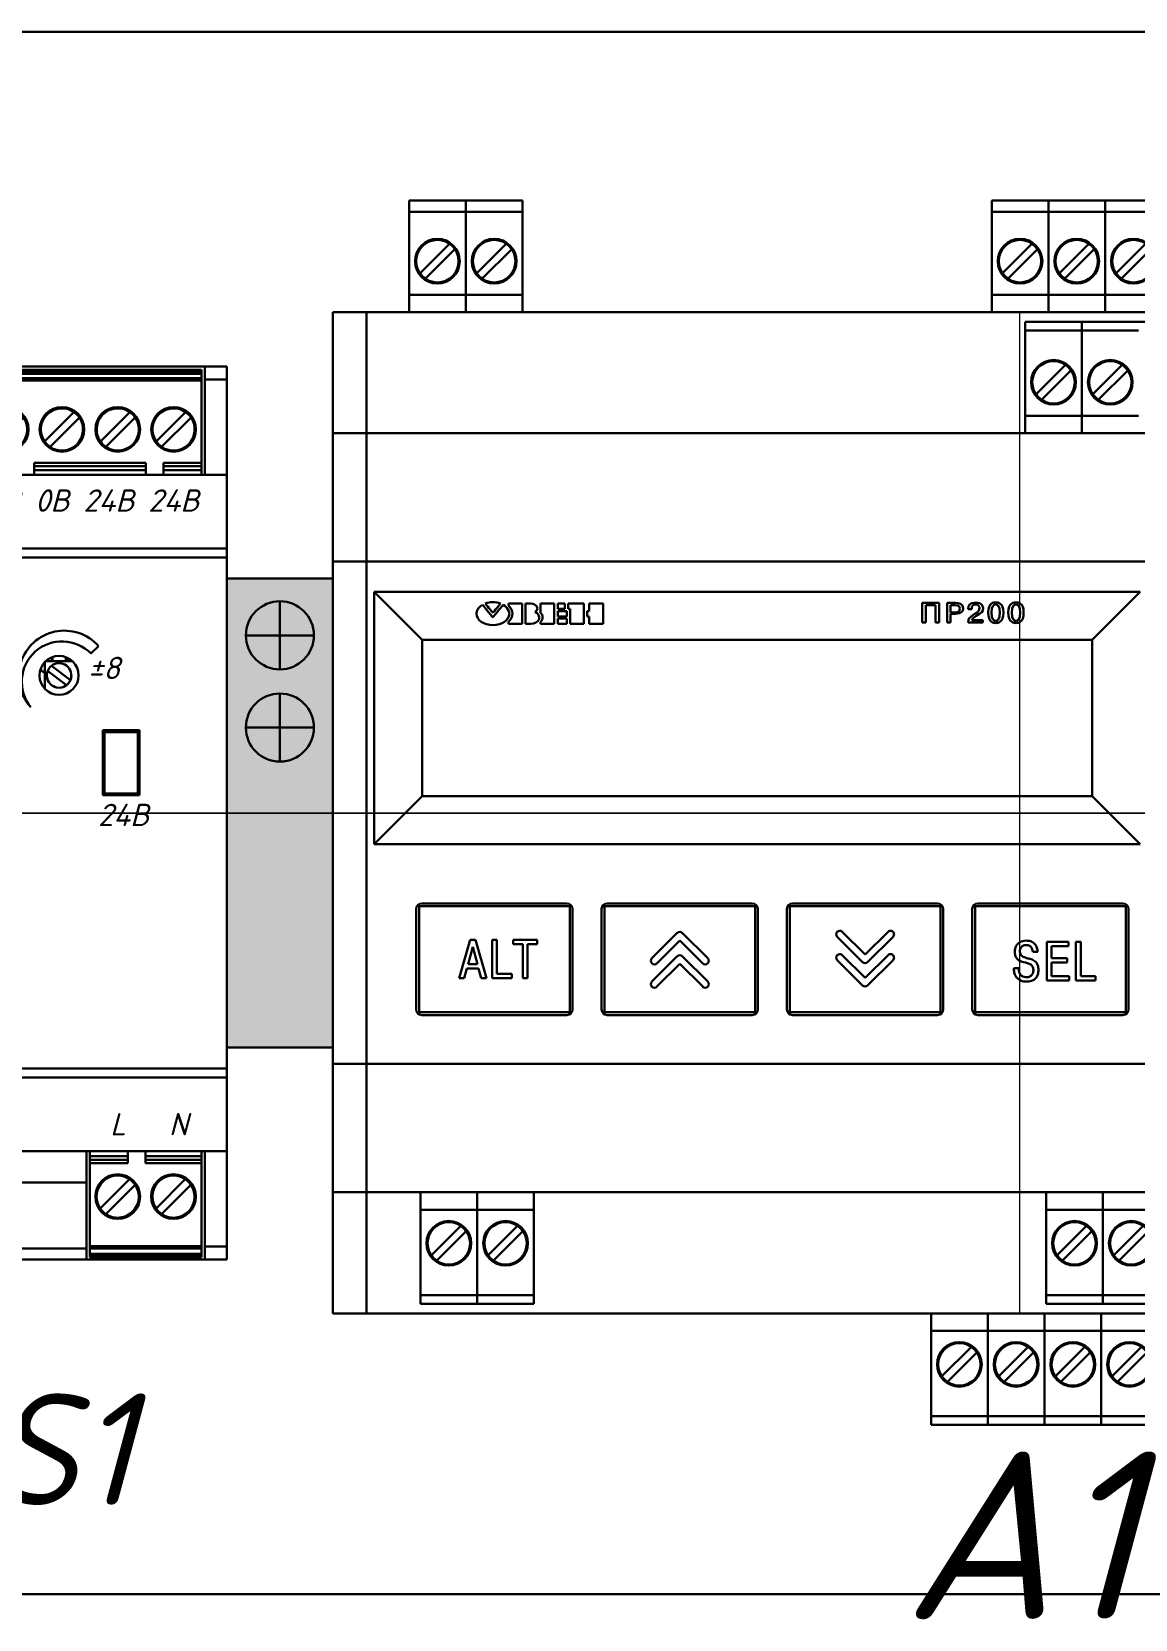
# Model space of a CAD drawing. Header units: millimetres. Extents: x 0 to 53000, y -591 to 24400.
# Drawn here: x 15174 to 15272.8, y 2779.6 to 2921.8 of the extents above; entities that cross this region are included whole.
import ezdxf
from ezdxf.enums import TextEntityAlignment as Align

# ---------------------------------------------------------------- set-up
doc = ezdxf.new("R2010")
doc.units = ezdxf.units.MM
doc.layers.add('КК перф 40х60', color=6, linetype='Continuous', lineweight=30)
doc.layers.add('Основная', color=7, linetype='Continuous', lineweight=30)
doc.layers.add('Привязки', color=2, linetype='Continuous', lineweight=0, plot=False, transparency=0.8)
doc.styles.add('текст', font='isocpeui.ttf')

# ---------------------------------------------------------------- blocks, each defined once
blk = doc.blocks.new('БП60А')
at = {"layer": 'Основная', "linetype": 'Continuous', "lineweight": 30}
for p, q in [((12.42, 40), (0, 40)), ((0, 40), (0, 39.33)), ((12.42, 39.01), (12.42, 40)), ((12.42, 40), (33.02, 40)), ((33.02, 40), (35, 40)), ((33.02, 38.84), (33.02, 40)), ((35, 40), (35, 38.84)), ((0, 39.33), (1.8, 39.01)), ((0, 32.35), (0, 39.33)), ((1.8, 39.01), (12.42, 39.01)), ((1.8, 39.01), (1.8, 33.1)), ((12.42, 39.01), (12.42, 33.1)), ((12.73, 39.7), (12.73, 39.5)), ((12.73, 39.7), (32.73, 39.7)), ((12.73, 39.5), (12.73, 39.35)), ((12.73, 39.5), (32.73, 39.5)), ((12.73, 39.35), (12.73, 38.97)), ((32.73, 39.35), (12.73, 39.35)), ((12.73, 38.95), (12.73, 38.97)), ((32.73, 38.97), (12.73, 38.97)), ((12.73, 38.95), (12.73, 38.75)), ((32.73, 38.95), (12.73, 38.95)), ((12.73, 38.75), (12.73, 31.37)), ((12.73, 38.75), (32.73, 38.75)), ((32.73, 39.5), (32.73, 39.7)), ((32.73, 39.35), (32.73, 39.5)), ((32.73, 39.35), (32.73, 38.97)), ((32.73, 38.97), (32.73, 38.95)), ((32.73, 38.75), (32.73, 38.95)), ((32.73, 38.75), (32.73, 31.37)), ((33.02, 38.84), (33.02, 30.3)), ((35, 38.84), (33.02, 38.84)), ((35, 38.84), (35, 30.3)), ((13.67, 33.3), (16.3, 35.93)), ((13.67, 33.3), (16.3, 35.93)), ((16.3, 35.93), (16.3, 35.93)), ((18.67, 33.3), (21.3, 35.93)), ((18.67, 33.3), (21.3, 35.93)), ((21.3, 35.93), (21.3, 35.93)), ((23.67, 33.3), (26.3, 35.93)), ((23.67, 33.3), (26.3, 35.93)), ((26.3, 35.93), (26.3, 35.93)), ((31.3, 35.93), (28.67, 33.3)), ((31.3, 35.93), (28.67, 33.3)), ((31.3, 35.93), (31.3, 35.93)), ((32.73, 36.87), (32.73, 36.87)), ((32.73, 36.57), (32.73, 36.57)), ((16.79, 35.44), (14.16, 32.81)), ((21.79, 35.44), (19.16, 32.81)), ((26.79, 35.44), (24.16, 32.81)), ((29.16, 32.81), (31.79, 35.44)), ((32.73, 34.32), (32.73, 34.32)), ((0, 32.35), (1.8, 33.1)), ((1.8, 33.1), (1.8, 30.3)), ((12.42, 33.1), (1.8, 33.1)), ((12.42, 33.1), (12.42, 30.3)), ((32.73, 33.05), (32.73, 33.05)), ((32.73, 32.88), (32.73, 32.88)), ((0, 29.55), (0, 32.35)), ((16.13, 31.37), (12.73, 31.37)), ((12.73, 31.37), (12.73, 31.08)), ((16.13, 30.3), (16.13, 31.37)), ((17.73, 31.37), (17.73, 30.3)), ((27.73, 31.37), (17.73, 31.37)), ((27.73, 30.3), (27.73, 31.37)), ((29.33, 31.37), (29.33, 30.3)), ((32.73, 31.37), (29.33, 31.37)), ((32.73, 32.58), (32.73, 32.58)), ((32.73, 32.3), (32.73, 32.3)), ((32.73, 31.89), (32.73, 31.89)), ((32.73, 31.41), (32.73, 31.41)), ((32.73, 31.08), (32.73, 31.37)), ((0, 29.55), (1.8, 30.3)), ((1.8, 30.3), (1.8, -30.3)), ((12.42, 30.3), (1.8, 30.3)), ((35, 30.3), (12.42, 30.3)), ((12.73, 31.08), (12.73, 30.73)), ((16.13, 31.08), (12.73, 31.08)), ((12.73, 30.73), (12.73, 30.3)), ((12.73, 30.73), (16.13, 30.73)), ((17.73, 31.08), (27.73, 31.08)), ((17.73, 30.73), (27.73, 30.73)), ((32.73, 31.08), (29.33, 31.08)), ((29.33, 30.73), (32.73, 30.73)), ((32.73, 31.08), (32.73, 30.73)), ((32.73, 30.3), (32.73, 30.73)), ((35, 30.3), (35, 23.7)), ((0, -29.55), (0, 29.55)), ((35, 23.7), (2, 23.7)), ((2, 22.9), (2, 23.7)), ((2, 22.9), (35, 22.9)), ((35, 23.7), (35, 22.9)), ((35, 22.9), (35, -22.9)), ((18.7, 13.53), (18.7, 11.13)), ((21.17, 13.6), (18.77, 13.6)), ((20.99, 11.91), (19.29, 13.19)), ((20.57, 13.89), (20.62, 13.89)), ((20.63, 13.93), (20.66, 13.6)), ((18.87, 12.33), (18.87, 12.33)), ((18.95, 12.75), (20.65, 11.47)), ((23.89, 7.41), (23.89, 1.61)), ((27.19, 7.41), (23.89, 7.41)), ((23.89, 7.25), (24, 7.25)), ((24, 1.76), (24, 7.25)), ((24, 7.25), (24.04, 7.25)), ((27.04, 7.25), (24.04, 7.25)), ((24.04, 7.25), (24.04, 1.76)), ((24.04, 7.25), (24.04, 1.76)), ((24.48, 7.41), (24.61, 7.25)), ((26.53, 7.32), (25.38, 7.32)), ((25.38, 7.25), (25.38, 7.32)), ((26.03, 7.41), (26.03, 7.32)), ((26.53, 7.25), (26.53, 7.32)), ((27.04, 7.25), (27.04, 7.41)), ((27.04, 7.25), (27.04, 1.76)), ((27.04, 1.76), (27.04, 7.25)), ((27.04, 7.25), (27.04, 7.25)), ((27.19, 7.41), (27.19, 1.61)), ((23.89, 1.76), (24, 1.76)), ((27.19, 1.61), (23.89, 1.61)), ((24.04, 1.76), (24, 1.76)), ((27.04, 1.76), (24.04, 1.76)), ((24.04, 1.76), (24.04, 1.76)), ((24.69, 1.65), (24.68, 1.61)), ((25.12, 1.61), (25.14, 1.76)), ((26.03, 1.76), (26.03, 1.61)), ((26.05, 1.76), (27.04, 1.76)), ((26.65, 1.61), (26.65, 1.76)), ((26.88, 1.76), (26.88, 1.61)), ((27.04, 1.76), (27.04, 1.76)), ((27.04, 1.61), (27.04, 1.76)), ((2, -22.9), (35, -22.9)), ((2, -22.9), (2, -23.7)), ((35, -23.7), (2, -23.7)), ((35, -23.7), (35, -22.9)), ((35, -23.7), (35, -30.3)), ((0, -29.55), (1.8, -30.3)), ((0, -32.35), (0, -29.55)), ((22.42, -30.3), (1.8, -30.3)), ((1.8, -30.3), (1.8, -33.1)), ((35, -30.3), (22.42, -30.3)), ((22.42, -30.3), (22.42, -33.1)), ((22.72, -30.3), (22.72, -30.77)), ((22.72, -30.3), (22.72, -30.73)), ((22.72, -31.08), (22.72, -30.73)), ((26.12, -30.73), (22.72, -30.73)), ((22.72, -34.56), (22.72, -30.77)), ((22.72, -31.08), (22.72, -31.37)), ((26.12, -31.08), (22.72, -31.08)), ((26.12, -31.37), (26.12, -30.3)), ((26.12, -30.73), (26.12, -30.3)), ((26.12, -30.73), (26.12, -31.08)), ((26.12, -31.08), (26.12, -31.37)), ((27.72, -30.3), (27.72, -31.37)), ((32.72, -30.73), (27.72, -30.73)), ((27.72, -31.08), (32.72, -31.08)), ((32.72, -30.73), (32.72, -30.3)), ((32.72, -31.08), (32.72, -30.73)), ((32.72, -31.37), (32.72, -31.08)), ((33.02, -38.84), (33.02, -30.3)), ((35, -30.3), (35, -38.84)), ((0, -32.35), (1.8, -33.1)), ((0, -39.33), (0, -32.35)), ((22.72, -38.8), (22.72, -31.37)), ((22.72, -31.37), (26.12, -31.37)), ((27.72, -31.37), (32.72, -31.37)), ((32.72, -38.8), (32.72, -31.37)), ((22.42, -33.1), (1.8, -33.1)), ((1.8, -33.1), (1.8, -39.01)), ((22.42, -33.1), (22.42, -39.01)), ((22.72, -34.38), (22.72, -34.1)), ((22.72, -34.1), (22.72, -34.38)), ((26.28, -32.81), (23.66, -35.44)), ((23.88, -33.03), (23.88, -33.03)), ((24.15, -35.93), (26.78, -33.3)), ((28.66, -35.44), (31.28, -32.81)), ((31.78, -33.3), (29.15, -35.93)), ((22.72, -34.56), (22.72, -34.38)), ((22.72, -34.38), (22.72, -37.82)), ((24.15, -35.93), (24.15, -35.93)), ((22.72, -39.8), (22.72, -37.67)), ((22.72, -37.82), (22.72, -37.67)), ((22.72, -38.1), (22.72, -37.82)), ((22.72, -37.82), (22.72, -38.1)), ((1.8, -39.01), (0, -39.33)), ((0, -40), (0, -39.33)), ((1.8, -39.01), (22.42, -39.01)), ((22.42, -39.01), (22.42, -40)), ((22.72, -38.68), (22.72, -39.02)), ((22.72, -38.68), (22.72, -39.5)), ((32.72, -38.8), (22.72, -38.8)), ((22.72, -39), (22.72, -38.8)), ((22.72, -39.02), (22.72, -39)), ((22.72, -39), (32.72, -39)), ((32.72, -39.02), (22.72, -39.02)), ((22.72, -39.6), (22.72, -39.5)), ((22.72, -39.5), (32.72, -39.5)), ((22.72, -39.8), (22.72, -39.6)), ((32.72, -39.6), (22.72, -39.6)), ((22.72, -39.8), (22.72, -39.8)), ((32.72, -39.8), (22.72, -39.8)), ((22.72, -39.8), (32.72, -39.8)), ((23.66, -39.8), (27.2, -39.8)), ((23.66, -39.8), (23.66, -39.8)), ((27.2, -39.8), (23.66, -39.8)), ((27.2, -39.8), (27.2, -39.8)), ((28.23, -39.8), (31.78, -39.8)), ((28.23, -39.8), (28.23, -39.8)), ((31.78, -39.8), (28.23, -39.8)), ((31.78, -39.8), (31.78, -39.8)), ((32.72, -39), (32.72, -38.8)), ((32.72, -39), (32.72, -39.02)), ((32.72, -39.5), (32.72, -39.02)), ((32.72, -39.5), (32.72, -39.6)), ((32.72, -39.8), (32.72, -39.6)), ((32.72, -39.8), (32.72, -39.8)), ((35, -38.84), (33.02, -38.84)), ((33.02, -38.84), (33.02, -40)), ((35, -40), (35, -38.84)), ((22.42, -40), (0, -40)), ((22.42, -40), (33.02, -40)), ((33.02, -40), (35, -40))]:
    blk.add_line(p, q, dxfattribs=at)
at = {"layer": 'Основная'}
blk.add_line((22.83, 14.28), (23.5, 14.96), dxfattribs=at)
at = {"layer": 'Основная', "linetype": 'Continuous', "lineweight": 30, "flags": 128}
blk.add_lwpolyline([(25.11, 1.61), (25.14, 1.74), (25.14, 1.75)], dxfattribs=at)
at = {"layer": 'Основная', "linetype": 'Continuous', "lineweight": 30}
for centre, radius in [((15.23, 34.37), 2), ((20.23, 34.37), 2), ((25.23, 34.37), 2), ((30.23, 34.37), 2), ((19.97, 12.33), 1.75), ((25.22, -34.37), 2), ((30.22, -34.37), 2)]:
    blk.add_circle(centre, radius, dxfattribs=at)
for centre, radius, start, end in [((15.23, 34.37), 1.89, 55.6635, 214.3365), ((15.23, 34.37), 1.89, 34.3365, 55.6635), ((20.23, 34.37), 1.89, 55.6635, 214.3365), ((20.23, 34.37), 1.89, 34.3365, 55.6635), ((25.23, 34.37), 1.89, 55.6635, 214.3365), ((25.23, 34.37), 1.89, 34.3365, 55.6635), ((30.23, 34.37), 1.89, 55.6635, 214.3365), ((30.23, 34.37), 1.89, 34.3365, 55.6635), ((15.23, 34.37), 1.89, 235.6635, 34.3365), ((20.23, 34.37), 1.89, 235.6635, 34.3365), ((25.23, 34.37), 1.89, 235.6635, 34.3365), ((30.23, 34.37), 1.89, 235.6635, 34.3365), ((15.23, 34.37), 1.89, 214.3365, 235.6635), ((20.23, 34.37), 1.89, 214.3365, 235.6635), ((25.23, 34.37), 1.89, 214.3365, 235.6635), ((30.23, 34.37), 1.89, 214.3365, 235.6635), ((19.97, 12.33), 1.1, 128.2533, 157.7467), ((19.97, 12.33), 1.1, 337.7467, 128.2533), ((19.97, 12.33), 1.1, 157.7467, 308.2533), ((19.97, 12.33), 1.1, 180, 360), ((19.97, 12.33), 1.1, 308.2533, 337.7467), ((24.51, 7.33), 0.37, 346.2041, 11.9868), ((26.53, 7.12), 0.2, 38.3614, 90), ((25.22, -34.37), 1.89, 55.6635, 214.3365), ((25.22, -34.37), 2, 315, 135), ((30.22, -34.37), 1.89, 55.6635, 214.3365), ((30.22, -34.37), 2, 315, 135), ((25.22, -34.37), 1.89, 135, 180), ((25.22, -34.37), 1.89, 235.6635, 34.3365), ((25.22, -34.37), 1.89, 34.3365, 55.6635), ((30.22, -34.37), 1.89, 135, 180), ((30.22, -34.37), 1.89, 235.6635, 34.3365), ((30.22, -34.37), 1.89, 34.3365, 55.6635), ((25.22, -34.37), 1.89, 180, 315), ((25.22, -34.37), 1.89, 214.3365, 235.6635), ((30.22, -34.37), 1.89, 180, 315), ((30.22, -34.37), 1.89, 214.3365, 235.6635)]:
    blk.add_arc(centre, radius, start, end, dxfattribs=at)
at = {"layer": 'Основная'}
for centre, radius, start, end in [((20.44, 12.26), 4.08, 41.3995, 222.9168), ((20.24, 11.77), 3.61, 44.1065, 219.4575)]:
    blk.add_arc(centre, radius, start, end, dxfattribs=at)
at = {"layer": 'Основная', "linetype": 'Continuous', "lineweight": 30}
for points, knots in [([(18.32, 12.9), (18.33, 12.87), (18.36, 12.82), (18.44, 12.73), (18.55, 12.65), (18.63, 12.61), (18.69, 12.6), (18.7, 12.59)], [0, 0, 0, 0, 0.272072, 0.578372, 0.747087, 0.934967, 1, 1, 1, 1]), ([(19.35, 13.6), (19.35, 13.63), (19.34, 13.71), (19.32, 13.85), (19.32, 13.93)], [0, 0, 0, 0, 0.446832, 1, 1, 1, 1]), ([(19.37, 13.94), (19.37, 13.93), (19.38, 13.79), (19.4, 13.69), (19.41, 13.6)], [0, 0, 0, 0, 0.084804, 1, 1, 1, 1]), ([(20.6, 13.62), (20.59, 13.7), (20.58, 13.79), (20.56, 13.95), (20.56, 13.97)], [0, 0, 0, 0, 0.845018, 1, 1, 1, 1]), ([(23.95, 7.19), (23.93, 7.2), (23.91, 7.22), (23.89, 7.23), (23.89, 7.24)], [0, 0, 0, 0, 0.822444, 1, 1, 1, 1]), ([(25.38, 7.32), (25.34, 7.32), (25.22, 7.33), (25.07, 7.36), (25, 7.4), (24.97, 7.41)], [0, 0, 0, 0, 0.27482, 0.755063, 1, 1, 1, 1]), ([(26.05, 1.76), (25.73, 1.76), (25.11, 1.76), (24.38, 1.76), (24.04, 1.76), (23.89, 1.76)], [0, 0, 0, 0, 0.364244, 0.718058, 1, 1, 1, 1]), ([(24.49, 1.61), (24.51, 1.62), (24.56, 1.66), (24.64, 1.68), (24.68, 1.66), (24.69, 1.65)], [0, 0, 0, 0, 0.20952, 0.624981, 1, 1, 1, 1])]:
    blk.add_open_spline(points, degree=3, knots=knots, dxfattribs=at)
at = {"layer": 'Основная', "char_height": 2, "attachment_point": 5, "style": 'текст'}
for s, width, insert in [('0В 0В 24В 24В', 29.635, (23, 28)), ('%%P8', 4.6661, (24, 13)), ('24В', 4.6661, (25.73, -0.17)), ('БП 60А', 13.9114, (9, -20.17)), ('L   N', 13.9114, (28.03, -27.88))]:
    blk.add_mtext_dynamic_manual_height_columns(s, width=width, gutter_width=200, heights=[4.93], dxfattribs=dict(at, insert=insert))
at = {"layer": 'Основная', "style": 'текст'}
blk.add_attdef('№', text='', height=20, dxfattribs=at).set_placement((16, -52), align=Align.MIDDLE_CENTER)
blk = doc.blocks.new('ПР200')
for p, q in [((6.83, 53.85), (6.83, 54.85)), ((6.83, 54.85), (11.9, 54.85)), ((11.9, 53.85), (11.9, 54.85)), ((11.9, 54.85), (16.98, 54.85)), ((16.98, 53.85), (16.98, 54.85)), ((59, 46.42), (59, 54.85)), ((59, 54.85), (109.8, 54.85)), ((64.08, 46.42), (64.08, 54.85)), ((69.16, 46.42), (69.16, 54.85)), ((6.83, 53.85), (11.9, 53.85)), ((6.83, 46.42), (6.83, 53.85)), ((11.9, 53.85), (16.98, 53.85)), ((11.9, 46.42), (11.9, 53.85)), ((16.98, 46.42), (16.98, 53.85)), ((59, 53.85), (109.8, 53.85)), ((10.43, 50.98), (7.8, 48.35)), ((8.3, 47.86), (10.93, 50.49)), ((15.51, 50.98), (12.88, 48.35)), ((13.38, 47.86), (16.01, 50.49)), ((62.61, 50.98), (59.98, 48.35)), ((60.47, 47.86), (63.1, 50.49)), ((67.69, 50.98), (65.06, 48.35)), ((65.55, 47.86), (68.18, 50.49)), ((72.77, 50.98), (70.14, 48.35)), ((70.63, 47.86), (73.26, 50.49)), ((6.83, 46.42), (11.9, 46.42)), ((6.83, 44.85), (6.83, 46.42)), ((11.9, 46.42), (16.98, 46.42)), ((11.9, 44.85), (11.9, 46.42)), ((16.98, 44.85), (16.98, 46.42)), ((59, 46.42), (64.08, 46.42)), ((59, 44.85), (59, 46.42)), ((64.08, 46.42), (69.16, 46.42)), ((64.08, 44.85), (64.08, 46.42)), ((69.16, 44.85), (69.16, 46.42)), ((69.16, 46.42), (74.24, 46.42)), ((0, 44.85), (3, 44.85)), ((0, 34), (0, 44.85)), ((3, 44.85), (3, 34)), ((120, 44.85), (3, 44.85)), ((62, 43), (62, 44)), ((62, 44), (92.48, 44)), ((62, 43.2), (62, 43.22)), ((62, 43.2), (67.08, 43.2)), ((62, 35.57), (62, 43)), ((67.08, 35.57), (67.08, 44)), ((67.08, 43.2), (67.08, 43.22)), ((67.08, 43.2), (72.16, 43.2)), ((67.08, 43), (67.08, 43.2)), ((65.61, 40.13), (62.98, 37.5)), ((70.69, 40.13), (68.06, 37.5)), ((63.47, 37.01), (66.1, 39.64)), ((68.55, 37.01), (71.18, 39.64)), ((62, 35.57), (67.08, 35.57)), ((62, 34.97), (62, 35.57)), ((67.08, 35.57), (72.16, 35.57)), ((67.08, 34.97), (67.08, 35.57)), ((62, 34.6), (62, 34.97)), ((62, 34), (62, 34.6)), ((67.08, 34.6), (67.08, 34.97)), ((67.08, 34), (67.08, 34.6)), ((0, 34), (3, 34)), ((0, 22.5), (0, 34)), ((3, 34), (3, 22.5)), ((120, 34), (3, 34)), ((0, -22.5), (0, 22.5)), ((0, 22.5), (3, 22.5)), ((3, 22.5), (3, -22.5)), ((109, 22.5), (3, 22.5)), ((72.3, 19.8), (3.7, 19.8)), ((3.7, 19.8), (3.7, -2.8)), ((8, 15.5), (3.7, 19.8)), ((16.96, 18.75), (15.72, 18.75)), ((15.72, 18.75), (15.72, 18.58)), ((16.96, 16.93), (16.96, 18.75)), ((17.72, 18.75), (17.26, 18.75)), ((17.26, 18.75), (17.26, 16.93)), ((19.82, 18.75), (18.6, 18.75)), ((18.6, 18.75), (18.6, 17.91)), ((19.82, 16.93), (19.82, 18.75)), ((20.78, 18.75), (20.14, 18.75)), ((20.14, 18.75), (20.14, 18.28)), ((20.78, 18.28), (20.78, 18.75)), ((22.48, 18.75), (21.08, 18.75)), ((21.08, 18.75), (21.08, 18.28)), ((22.48, 16.93), (22.48, 18.75)), ((24.2, 18.75), (22.96, 18.75)), ((22.96, 18.75), (22.96, 18.07)), ((24.2, 16.93), (24.2, 18.75)), ((54.29, 18.8), (52.77, 18.8)), ((52.77, 18.8), (52.77, 17.06)), ((53.09, 17.06), (53.09, 18.6)), ((53.09, 18.6), (53.98, 18.6)), ((53.98, 18.6), (53.98, 17.06)), ((54.29, 17.06), (54.29, 18.8)), ((55.76, 18.8), (55, 18.8)), ((55, 18.8), (55, 17.06)), ((55.71, 18.6), (55.31, 18.6)), ((55.31, 18.6), (55.31, 17.95)), ((68, 15.5), (72.3, 19.8)), ((14.36, 17.57), (14.32, 17.51)), ((15.72, 17.1), (15.72, 16.93)), ((15.8, 17.85), (15.8, 17.86)), ((18.11, 17.99), (18.14, 18.02)), ((18.14, 17.97), (18.11, 17.99)), ((18.6, 17.09), (18.6, 16.93)), ((20.14, 18.28), (20.78, 18.28)), ((20.95, 18.07), (20.14, 18.07)), ((20.14, 18.07), (20.14, 17.6)), ((20.14, 17.6), (20.95, 17.6)), ((20.95, 17.4), (20.14, 17.4)), ((20.14, 17.4), (20.14, 16.93)), ((20.95, 17.6), (20.95, 18.07)), ((20.95, 16.93), (20.95, 17.4)), ((21.08, 18.28), (21.26, 18.28)), ((21.26, 18.28), (21.26, 16.93)), ((22.96, 18.07), (22.78, 18.07)), ((22.78, 18.07), (22.78, 17.6)), ((22.78, 17.6), (22.96, 17.6)), ((22.96, 17.6), (22.96, 16.93)), ((55.31, 17.95), (55.71, 17.95)), ((55.31, 17.82), (55.74, 17.82)), ((55.31, 17.82), (55.31, 17.75)), ((55.31, 17.06), (55.31, 17.75)), ((56.9, 18.3), (56.9, 18.25)), ((56.9, 18.25), (57.21, 18.25)), ((57.21, 18.25), (57.21, 18.32)), ((58.22, 17.25), (57.23, 17.25)), ((58.22, 17.06), (58.22, 17.25)), ((58.99, 18), (58.99, 17.93)), ((59.74, 18), (59.74, 17.93)), ((60.8, 18), (60.8, 17.93)), ((61.55, 18), (61.55, 17.93)), ((15.72, 16.93), (16.96, 16.93)), ((17.26, 16.93), (17.72, 16.93)), ((18.6, 16.93), (19.82, 16.93)), ((20.14, 16.93), (20.95, 16.93)), ((21.26, 16.93), (22.48, 16.93)), ((22.96, 16.93), (24.2, 16.93)), ((52.77, 17.06), (53.09, 17.06)), ((53.98, 17.06), (54.29, 17.06)), ((55, 17.06), (55.31, 17.06)), ((56.89, 17.06), (58.22, 17.06)), ((8, 15.5), (8, 1.5)), ((68, 15.5), (8, 15.5)), ((68, 1.5), (68, 15.5)), ((8, 1.5), (3.7, -2.8)), ((8, 1.5), (68, 1.5)), ((68, 1.5), (72.3, -2.8)), ((3.7, -2.8), (72.3, -2.8)), ((7.71, -17.87), (7.71, -8.37)), ((21.21, -8.37), (7.71, -8.37)), ((20.96, -8.12), (7.96, -8.12)), ((21.21, -8.37), (21.21, -17.87)), ((24.31, -17.87), (24.31, -8.37)), ((37.81, -8.37), (24.31, -8.37)), ((37.56, -8.12), (24.56, -8.12)), ((37.81, -8.37), (37.81, -17.87)), ((54.41, -8.37), (40.91, -8.37)), ((40.91, -17.87), (40.91, -8.37)), ((54.16, -8.12), (41.16, -8.12)), ((54.41, -8.37), (54.41, -17.87)), ((71.01, -8.37), (57.51, -8.37)), ((57.51, -17.87), (57.51, -8.37)), ((70.76, -8.12), (57.76, -8.12)), ((71.01, -8.37), (71.01, -17.87)), ((7.46, -8.62), (7.46, -17.62)), ((21.46, -17.62), (21.46, -8.62)), ((24.06, -8.62), (24.06, -17.62)), ((38.06, -17.62), (38.06, -8.62)), ((40.66, -8.62), (40.66, -17.62)), ((54.66, -17.62), (54.66, -8.62)), ((57.26, -8.62), (57.26, -17.62)), ((71.26, -17.62), (71.26, -8.62)), ((12.29, -11.37), (11.3, -14.83)), ((12.76, -11.37), (12.29, -11.37)), ((13.75, -14.83), (12.76, -11.37)), ((14.69, -11.37), (14.25, -11.37)), ((14.25, -11.37), (14.25, -14.83)), ((14.69, -14.44), (14.69, -11.37)), ((18.29, -11.37), (16.15, -11.37)), ((16.15, -11.37), (16.15, -11.76)), ((18.29, -11.76), (18.29, -11.37)), ((30.83, -10.77), (28.56, -13.04)), ((33.57, -13.04), (31.29, -10.77)), ((45.17, -11.11), (47.43, -13.38)), ((47.66, -12.7), (45.62, -10.66)), ((49.72, -10.66), (47.66, -12.7)), ((47.89, -13.38), (50.17, -11.11)), ((12.52, -12), (12.1, -13.55)), ((12.94, -13.55), (12.52, -12)), ((16.15, -11.76), (17, -11.76)), ((17, -11.76), (17, -14.83)), ((17.44, -11.76), (18.29, -11.76)), ((17.44, -14.83), (17.44, -11.76)), ((29.01, -13.49), (31.06, -11.45)), ((31.06, -11.45), (33.12, -13.49)), ((47.66, -14.79), (45.62, -12.75)), ((49.72, -12.75), (47.66, -14.79)), ((62.68, -12.46), (63.12, -12.46)), ((65.89, -11.56), (63.93, -11.56)), ((63.93, -11.56), (63.93, -15.02)), ((64.37, -13.04), (64.37, -11.95)), ((64.37, -11.95), (65.89, -11.95)), ((65.89, -11.95), (65.89, -11.56)), ((66.53, -11.56), (66.53, -15.02)), ((66.97, -11.56), (66.53, -11.56)), ((66.97, -14.63), (66.97, -11.56)), ((11.76, -14.83), (12, -13.94)), ((12, -13.94), (13.04, -13.94)), ((12.1, -13.55), (12.94, -13.55)), ((13.04, -13.94), (13.29, -14.83)), ((30.83, -12.86), (28.56, -15.13)), ((29.02, -15.58), (31.06, -13.54)), ((31.06, -13.54), (33.12, -15.58)), ((33.57, -15.13), (31.29, -12.86)), ((45.16, -13.2), (47.43, -15.47)), ((47.89, -15.47), (50.17, -13.2)), ((61.42, -13.92), (60.98, -13.92)), ((65.75, -13.04), (64.37, -13.04)), ((64.37, -14.63), (64.37, -13.43)), ((64.37, -13.43), (65.75, -13.43)), ((65.75, -13.43), (65.75, -13.04)), ((11.3, -14.83), (11.76, -14.83)), ((13.29, -14.83), (13.75, -14.83)), ((14.25, -14.83), (16.02, -14.83)), ((16.02, -14.44), (14.69, -14.44)), ((16.02, -14.83), (16.02, -14.44)), ((17, -14.83), (17.44, -14.83)), ((63.93, -15.02), (65.93, -15.02)), ((65.93, -14.63), (64.37, -14.63)), ((65.93, -15.02), (65.93, -14.63)), ((66.53, -15.02), (68.31, -15.02)), ((68.31, -14.63), (66.97, -14.63)), ((68.31, -15.02), (68.31, -14.63)), ((7.71, -17.87), (21.21, -17.87)), ((7.96, -18.12), (20.96, -18.12)), ((24.31, -17.87), (37.81, -17.87)), ((24.56, -18.12), (37.56, -18.12)), ((40.91, -17.87), (54.41, -17.87)), ((41.16, -18.12), (54.16, -18.12)), ((57.51, -17.87), (71.01, -17.87)), ((57.76, -18.12), (70.76, -18.12)), ((3, -22.5), (0, -22.5)), ((0, -34), (0, -22.5)), ((109, -22.5), (3, -22.5)), ((3, -22.5), (3, -34)), ((3, -34), (0, -34)), ((0, -44.85), (0, -34)), ((120, -34), (3, -34)), ((3, -34), (3, -44.85)), ((7.84, -34), (7.84, -34.6)), ((12.92, -34), (12.92, -34.6)), ((18, -34), (18, -34.6)), ((63.88, -34), (63.88, -34.6)), ((68.96, -34), (68.96, -34.6)), ((7.84, -34.6), (7.84, -34.97)), ((7.84, -34.97), (7.84, -35.57)), ((12.92, -34.6), (12.92, -34.97)), ((12.92, -34.97), (12.92, -35.57)), ((18, -34.6), (18, -34.97)), ((18, -34.97), (18, -35.57)), ((63.88, -34.6), (63.88, -34.97)), ((63.88, -34.97), (63.88, -35.57)), ((68.96, -34.6), (68.96, -34.97)), ((68.96, -34.97), (68.96, -35.57)), ((12.92, -35.57), (7.84, -35.57)), ((7.84, -35.57), (7.84, -43)), ((18, -35.57), (12.92, -35.57)), ((12.92, -35.57), (12.92, -43)), ((18, -35.57), (18, -43)), ((68.96, -35.57), (63.88, -35.57)), ((63.88, -35.57), (63.88, -43)), ((74.04, -35.57), (68.96, -35.57)), ((68.96, -35.57), (68.96, -43)), ((11.45, -37.01), (8.82, -39.64)), ((9.31, -40.13), (11.94, -37.5)), ((16.53, -37.01), (13.9, -39.64)), ((14.39, -40.13), (17.02, -37.5)), ((67.49, -37.01), (64.86, -39.64)), ((65.35, -40.13), (67.98, -37.5)), ((72.57, -37.01), (69.94, -39.64)), ((70.43, -40.13), (73.06, -37.5)), ((7.84, -43), (7.84, -43.2)), ((7.84, -43.2), (7.84, -43.22)), ((12.92, -43.22), (7.84, -43.22)), ((7.84, -43.22), (7.84, -44)), ((12.92, -44), (7.84, -44)), ((12.92, -43), (12.92, -43.2)), ((12.92, -43.2), (12.92, -43.22)), ((18, -43.22), (12.92, -43.22)), ((12.92, -43.22), (12.92, -44)), ((18, -44), (12.92, -44)), ((18, -43), (18, -43.2)), ((18, -43.2), (18, -43.22)), ((18, -43.22), (18, -44)), ((63.88, -43), (63.88, -43.2)), ((68.96, -43.22), (63.88, -43.22)), ((63.88, -43.22), (63.88, -44)), ((84.2, -44), (63.88, -44)), ((68.96, -43), (68.96, -43.2)), ((74.04, -43.22), (68.96, -43.22)), ((68.96, -43.22), (68.96, -44)), ((3, -44.85), (0, -44.85)), ((120, -44.85), (3, -44.85)), ((53.57, -44.85), (53.57, -46.42)), ((58.65, -44.85), (58.65, -46.42)), ((63.73, -44.85), (63.73, -46.42)), ((68.81, -44.85), (68.81, -46.42)), ((58.65, -46.42), (53.57, -46.42)), ((53.57, -46.42), (53.57, -54.85)), ((58.65, -46.42), (58.65, -54.85)), ((63.73, -46.42), (58.65, -46.42)), ((63.73, -46.42), (63.73, -54.85)), ((68.81, -46.42), (63.73, -46.42)), ((68.81, -46.42), (68.81, -54.85)), ((73.89, -46.42), (68.81, -46.42)), ((57.18, -47.86), (54.55, -50.49)), ((55.04, -50.98), (57.67, -48.35)), ((62.26, -47.86), (59.63, -50.49)), ((60.12, -50.98), (62.75, -48.35)), ((67.34, -47.86), (64.71, -50.49)), ((65.2, -50.98), (67.83, -48.35)), ((72.42, -47.86), (69.79, -50.49)), ((70.28, -50.98), (72.91, -48.35)), ((114.53, -54.07), (53.57, -54.07)), ((114.53, -54.85), (53.57, -54.85))]:
    blk.add_line(p, q)
for centre, radius in [((9.36, 49.42), 2), ((9.36, 49.42), 1.9), ((14.44, 49.42), 2), ((14.44, 49.42), 1.9), ((61.54, 49.42), 2), ((61.54, 49.42), 1.9), ((66.62, 49.42), 2), ((66.62, 49.42), 1.9), ((71.7, 49.42), 2), ((71.7, 49.42), 1.9), ((64.54, 38.57), 2), ((64.54, 38.57), 1.9), ((69.62, 38.57), 2), ((69.62, 38.57), 1.9), ((10.38, -38.57), 2), ((10.38, -38.57), 1.9), ((15.46, -38.57), 2), ((15.46, -38.57), 1.9), ((66.42, -38.57), 2), ((66.42, -38.57), 1.9), ((71.5, -38.57), 2), ((71.5, -38.57), 1.9), ((56.11, -49.42), 2), ((56.11, -49.42), 1.9), ((61.19, -49.42), 2), ((61.19, -49.42), 1.9), ((66.27, -49.42), 2), ((66.27, -49.42), 1.9), ((71.35, -49.42), 2), ((71.35, -49.42), 1.9)]:
    blk.add_circle(centre, radius)
for centre, radius, start, end in [((9.36, 49.42), 1.89, 34.3365, 55.6635), ((14.44, 49.42), 1.89, 34.3365, 55.6635), ((61.54, 49.42), 1.89, 34.3365, 55.6635), ((66.62, 49.42), 1.89, 34.3365, 55.6635), ((9.36, 49.42), 1.89, 214.3365, 235.6635), ((14.44, 49.42), 1.89, 214.3365, 235.6635), ((61.54, 49.42), 1.89, 214.3365, 235.6635), ((66.62, 49.42), 1.89, 214.3365, 235.6635), ((71.7, 49.42), 1.89, 214.3365, 235.6635), ((64.54, 38.57), 1.89, 34.3365, 55.6635), ((69.62, 38.57), 1.89, 34.3365, 55.6635), ((64.54, 38.57), 1.89, 214.3365, 235.6635), ((69.62, 38.57), 1.89, 214.3365, 235.6635), ((7.96, -8.62), 0.5, 90, 180), ((20.96, -8.62), 0.5, 0, 90), ((24.56, -8.62), 0.5, 90, 180), ((37.56, -8.62), 0.5, 0, 90), ((41.16, -8.62), 0.5, 90, 180), ((54.16, -8.62), 0.5, 0, 90), ((57.76, -8.62), 0.5, 90, 180), ((70.76, -8.62), 0.5, 0, 90), ((31.06, -11), 0.321, 45.0621, 135.008), ((45.39, -10.89), 0.32, 45.2883, 225.0994), ((49.94, -10.89), 0.32, 314.8062, 134.8062), ((31.06, -13.09), 0.321, 45.0621, 135.008), ((45.39, -12.98), 0.32, 45.2883, 225.0994), ((49.94, -12.98), 0.32, 314.8062, 134.8062), ((28.79, -13.26), 0.32, 134.9006, 314.7117), ((33.34, -13.26), 0.32, 225.1938, 45.1938), ((47.66, -13.15), 0.321, 224.992, 314.9379), ((28.79, -15.36), 0.32, 134.9006, 314.7117), ((33.34, -15.36), 0.32, 225.1938, 45.1938), ((47.66, -15.24), 0.321, 224.992, 314.9379), ((7.96, -17.62), 0.5, 180, 270), ((20.96, -17.62), 0.5, 270, 0), ((24.56, -17.62), 0.5, 180, 270), ((37.56, -17.62), 0.5, 270, 0), ((41.16, -17.62), 0.5, 180, 270), ((54.16, -17.62), 0.5, 270, 0), ((57.76, -17.62), 0.5, 180, 270), ((70.76, -17.62), 0.5, 270, 0), ((10.38, -38.57), 1.89, 34.3365, 55.6635), ((15.46, -38.57), 1.89, 34.3365, 55.6635), ((66.42, -38.57), 1.89, 34.3365, 55.6635), ((10.38, -38.57), 1.89, 214.3365, 235.6635), ((15.46, -38.57), 1.89, 214.3365, 235.6635), ((66.42, -38.57), 1.89, 214.3365, 235.6635), ((71.5, -38.57), 1.89, 214.3365, 235.6635), ((56.11, -49.42), 1.89, 34.3365, 55.6635), ((61.19, -49.42), 1.89, 34.3365, 55.6635), ((66.27, -49.42), 1.89, 34.3365, 55.6635), ((56.11, -49.42), 1.89, 214.3365, 235.6635), ((61.19, -49.42), 1.89, 214.3365, 235.6635), ((66.27, -49.42), 1.89, 214.3365, 235.6635), ((71.35, -49.42), 1.89, 214.3365, 235.6635)]:
    blk.add_arc(centre, radius, start, end)
for points in [[(13.4, 18.63), (13.06, 18.45), (12.86, 18.16), (12.86, 17.85)], [(14.32, 17.51), (13.75, 18.2), (13.45, 18.58), (13.4, 18.63)], [(15, 18.75), (14.56, 18.91), (14.1, 18.91), (13.64, 18.75)], [(13.64, 18.75), (13.69, 18.68), (14.25, 18.02), (14.34, 17.91)], [(14.34, 17.91), (14.41, 18.02), (14.95, 18.68), (15, 18.75)], [(15.26, 18.64), (15.21, 18.6), (14.91, 18.24), (14.36, 17.57)], [(15.8, 17.86), (15.8, 18.25), (15.39, 18.57), (15.26, 18.64)], [(15.72, 18.58), (15.96, 18.33), (16.07, 18.08), (16.07, 17.85)], [(18.25, 18.47), (18.16, 18.63), (17.96, 18.74), (17.72, 18.75)], [(56.14, 18.3), (56.14, 18.51), (56.01, 18.6), (55.71, 18.6)], [(56.46, 18.3), (56.46, 18.76), (56.01, 18.8), (55.76, 18.8)], [(57.57, 18.85), (57.01, 18.85), (56.9, 18.5), (56.9, 18.3)], [(57.21, 18.32), (57.21, 18.49), (57.31, 18.66), (57.56, 18.66)], [(57.56, 18.66), (57.88, 18.66), (57.91, 18.41), (57.91, 18.32)], [(58.23, 18.33), (58.23, 18.46), (58.19, 18.85), (57.57, 18.85)], [(59.37, 18.85), (59.2, 18.85), (58.68, 18.83), (58.68, 17.93)], [(59.37, 18.67), (59.19, 18.67), (58.99, 18.53), (58.99, 17.93)], [(60.05, 17.93), (60.05, 18.83), (59.53, 18.85), (59.37, 18.85)], [(59.74, 17.93), (59.74, 18.53), (59.55, 18.67), (59.37, 18.67)], [(61.18, 18.85), (61.01, 18.85), (60.49, 18.83), (60.49, 17.93)], [(61.18, 18.67), (61, 18.67), (60.8, 18.53), (60.8, 17.93)], [(61.86, 17.93), (61.86, 18.83), (61.35, 18.85), (61.18, 18.85)], [(61.55, 17.93), (61.55, 18.53), (61.36, 18.67), (61.18, 18.67)], [(12.86, 17.85), (12.86, 17.26), (13.51, 16.82), (14.34, 16.82)], [(14.34, 16.82), (15.15, 16.82), (15.76, 17.23), (15.8, 17.85)], [(16.07, 17.85), (16.07, 17.6), (15.96, 17.35), (15.72, 17.1)], [(17.72, 16.93), (18.07, 16.95), (18.35, 17.1), (18.46, 17.34)], [(18.14, 18.02), (18.25, 18.11), (18.31, 18.2), (18.31, 18.3)], [(18.47, 17.51), (18.47, 17.68), (18.36, 17.85), (18.14, 17.97)], [(18.31, 18.3), (18.31, 18.37), (18.29, 18.42), (18.25, 18.47)], [(18.46, 17.34), (18.47, 17.39), (18.47, 17.44), (18.47, 17.51)], [(18.6, 17.91), (18.72, 17.8), (18.77, 17.65), (18.77, 17.52)], [(18.77, 17.52), (18.77, 17.38), (18.72, 17.23), (18.6, 17.09)], [(55.71, 17.95), (56.04, 17.95), (56.14, 18.08), (56.14, 18.3)], [(55.74, 17.82), (56.43, 17.82), (56.46, 18.2), (56.46, 18.37)], [(57.3, 17.7), (57.03, 17.51), (56.9, 17.39), (56.89, 17.06)], [(57.23, 17.25), (57.28, 17.42), (57.43, 17.53), (57.62, 17.63)], [(57.91, 18.32), (57.91, 18.01), (57.63, 17.92), (57.3, 17.7)], [(57.62, 17.63), (58.1, 17.92), (58.23, 18.02), (58.23, 18.33)], [(58.68, 17.93), (58.68, 17.03), (59.2, 17), (59.37, 17)], [(58.99, 17.93), (58.99, 17.33), (59.19, 17.19), (59.37, 17.19)], [(59.37, 17), (59.53, 17), (60.05, 17.03), (60.05, 17.93)], [(59.37, 17.19), (59.55, 17.19), (59.74, 17.33), (59.74, 17.93)], [(60.49, 17.93), (60.49, 17.03), (61.01, 17), (61.18, 17)], [(60.8, 17.93), (60.8, 17.33), (61, 17.19), (61.18, 17.19)], [(61.18, 17), (61.35, 17), (61.86, 17.03), (61.86, 17.93)], [(61.18, 17.19), (61.36, 17.19), (61.55, 17.33), (61.55, 17.93)]]:
    blk.add_open_spline(points, degree=3)
for points, knots in [([(60.98, -13.92), (60.99, -14.05), (61, -14.3), (61.13, -14.66), (61.39, -14.94), (61.8, -15.12), (62.3, -15.15), (62.82, -15), (63.12, -14.61), (63.2, -14.19), (63.18, -13.77), (63, -13.37), (62.64, -13.13), (62.22, -13.05), (61.88, -12.94), (61.64, -12.78), (61.52, -12.58), (61.52, -12.34), (61.6, -12.09), (61.78, -11.9), (62.03, -11.84), (62.29, -11.85), (62.51, -11.99), (62.65, -12.21), (62.67, -12.38), (62.68, -12.46)], [0, 0, 0, 0, 0.046771, 0.093541, 0.140281, 0.186954, 0.2577, 0.327436, 0.379851, 0.432341, 0.484985, 0.53759, 0.589996, 0.642385, 0.695656, 0.722803, 0.748682, 0.780134, 0.811361, 0.843154, 0.874298, 0.905755, 0.937069, 0.968762, 1, 1, 1, 1]), ([(63.12, -12.46), (63.1, -12.34), (63.08, -12.09), (62.89, -11.75), (62.58, -11.52), (62.14, -11.43), (61.72, -11.48), (61.39, -11.67), (61.17, -11.92), (61.06, -12.29), (61.07, -12.68), (61.19, -13.01), (61.52, -13.3), (61.94, -13.41), (62.35, -13.5), (62.64, -13.67), (62.75, -13.99), (62.73, -14.28), (62.62, -14.54), (62.41, -14.7), (62.16, -14.74), (61.9, -14.72), (61.67, -14.61), (61.51, -14.41), (61.42, -14.17), (61.42, -14.01), (61.42, -13.92)], [0, 0, 0, 0, 0.046613, 0.093492, 0.140038, 0.187155, 0.257846, 0.292946, 0.328227, 0.380602, 0.433039, 0.47237, 0.511943, 0.590729, 0.631897, 0.670578, 0.709675, 0.74924, 0.780509, 0.811372, 0.843203, 0.87517, 0.906217, 0.93758, 0.968912, 1, 1, 1, 1])]:
    blk.add_open_spline(points, degree=3, knots=knots)
at = {"layer": 'Привязки', "ltscale": 0.4}
for p, q in [((61.5, 44.85), (61.5, -44.85)), ((0, 0), (122.98, 0))]:
    blk.add_line(p, q, dxfattribs=at)
at = {"style": 'текст'}
blk.add_attdef('НАИМЕНОВАНИЕ', text='', height=10, dxfattribs=at).set_placement((61.5, -64.73), align=Align.MIDDLE_CENTER)
blk = doc.blocks.new('Стопор на DIN')
at = {"layer": 'Основная', "true_color": 0x939598}
h = blk.add_hatch(color=252, dxfattribs=at)
h.dxf.hatch_style = 1
h.paths.add_polyline_path([(0, 21), (-9.5, 21), (-9.5, -21), (0, -21)])
at = {"layer": 'Основная'}
for p, q in [((-9.5, -21), (-9.5, 21)), ((-9.5, 21), (0, 21)), ((0, 21), (0, -21)), ((-4.75, 18.97), (-4.75, 12.87)), ((-4.75, 15.92), (-7.8, 15.92)), ((-7.8, 15.92), (-1.7, 15.92)), ((-4.75, 10.71), (-4.75, 4.6)), ((-7.8, 7.66), (-1.7, 7.66)), ((-9.5, -21), (0, -21))]:
    blk.add_line(p, q, dxfattribs=at)
for centre in [(-4.75, 15.92), (-4.75, 7.66)]:
    blk.add_circle(centre, 3.05, dxfattribs=at)

msp = doc.modelspace()

# ---------------------------------------------------------------- linework, layer by layer
at = {"layer": 'КК перф 40х60'}
for p, q in [((15124.62297, 2921.8489), (15494.62297, 2921.8489)), ((15124.62297, 2781.8489), (15494.62297, 2781.84893))]:
    msp.add_line(p, q, dxfattribs=at)
at = {"layer": 'Привязки'}
for p, q in [((16279.31202, 2921.8489), (13378.18473, 2921.8489)), ((15090.90596, 2921.8489), (15528.40596, 2921.8489)), ((16279.31202, 2851.8489), (13378.18473, 2851.8489)), ((15087.15596, 2851.8489), (15532.15595, 2851.8489)), ((15139.15595, 2851.8489), (15480.15596, 2851.84891)), ((16279.31202, 2781.8489), (13378.18473, 2781.8489)), ((15087.15596, 2781.8489), (15532.15595, 2781.8489))]:
    msp.add_line(p, q, dxfattribs=at)

# ---------------------------------------------------------------- block references
at = {"layer": 'Основная'}
ref = msp.add_blockref('ПР200', (15200.9825, 2851.87213), dxfattribs=at)
ref.add_attrib('НАИМЕНОВАНИЕ', 'А1', dxfattribs={"layer": '0', "height": 15, "style": 'текст'}).set_placement((15262.4825, 2787.14399), align=Align.MIDDLE_CENTER)
ref = msp.add_blockref('БП60А', (15156.4825, 2851.84891), dxfattribs=at)
ref.add_attrib('№', 'PS1', dxfattribs={"layer": '0', "height": 10, "style": 'текст'}).set_placement((15172.4825, 2799.84891), align=Align.TOP_CENTER)
at = {"layer": 'Основная', "lineweight": -3}
msp.add_blockref('Стопор на DIN', (15200.9825, 2851.8489), dxfattribs=at)

doc.saveas('drawing.dxf')
